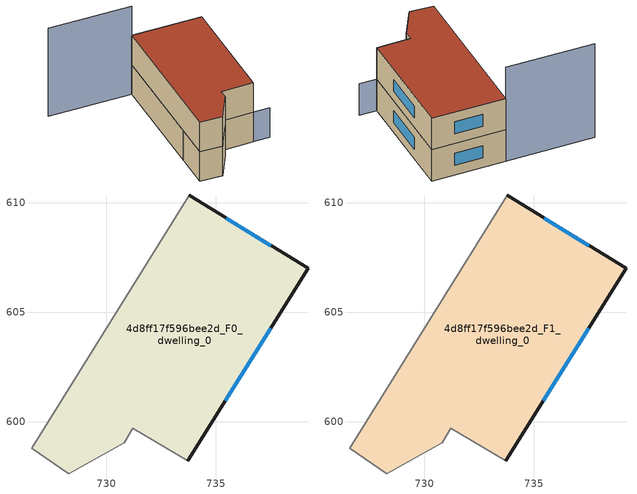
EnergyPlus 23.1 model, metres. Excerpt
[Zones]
4d8ff17f596bee2d_F0_dwelling_0
 floor ground (EU_floor_Construction): 739.22,607.01 733.72,598.21 731.2,599.7 730.82,599.04 728.28,597.62 726.58,598.78 733.78,610.35 z0
 wall outside (EU_wall_Construction): 733.72,598.21 739.22,607.01 733.78,610.35 z0:3
 wall adiabatic (EU_wall_Construction): 733.78,610.35 726.58,598.78 728.28,597.62 730.82,599.04 731.2,599.7 733.72,598.21 z0:3
 window (EU_Window_Construction): 737.52,608.05 735.47,609.31 / 735.43,600.95 737.5,604.26 z0.93:2.07
4d8ff17f596bee2d_F1_dwelling_0
 floor to 4d8ff17f596bee2d_F0_dwelling_0 (EU_floor_Construction): 739.22,607.01 733.72,598.21 731.2,599.7 730.82,599.04 728.28,597.62 726.58,598.78 733.78,610.35 z3
 wall outside (EU_wall_Construction): 733.72,598.21 739.22,607.01 733.78,610.35 z3:6
 wall adiabatic (EU_wall_Construction): 733.78,610.35 726.58,598.78 728.28,597.62 730.82,599.04 731.2,599.7 733.72,598.21 z3:6
 window (EU_Window_Construction): 737.52,608.05 735.47,609.31 / 735.43,600.95 737.5,604.26 z3.93:5.07
 roof outside (EU_roof_Construction): 733.72,598.21 739.22,607.01 733.78,610.35 726.58,598.78 728.28,597.62 730.82,599.04 731.2,599.7 z6
shading: 728.32,601.57 734.99,597.41 z0:3; 727.29,614.35 733.78,610.35 z0:9
[Building]
EU S2 Campaign: North Axis=0; Terrain=City; Solar Distribution=FullExterior
[Site:Location]
Montreal-Trudeau.Intl.AP: Latitude=45.4667; Longitude=-73.75; Time Zone=-5; Elevation=36
[SizingPeriod:WeatherFileDays]
AnnualSizingPeriod: Begin Month=1; Begin Day of Month=1; End Month=12; End Day of Month=31; Day of Week for Start Day=Monday; Use Weather File Daylight Saving Period=No; Use Weather File Rain and Snow Indicators=No
[MATERIAL]
EU_InternalMass_Material: Roughness=MediumRough; Thickness=0.1; Conductivity=1; Density=1800; Specific Heat=900; Thermal Absorptance=0.9; Solar Absorptance=0.7; Visible Absorptance=0.7
[MATERIAL:NOMASS] Roughness=MediumRough; Thermal Absorptance=0.9; Solar Absorptance=0.7; Visible Absorptance=0.7
Name | Thermal Resistance
EU_wall_NoMass; EU_floor_NoMass | 1.51479
EU_roof_NoMass | 2.84114
[WINDOWMATERIAL:SIMPLEGLAZINGSYSTEM]
EU_Window_SimpleGlazing: UFactor=3.53504; Solar Heat Gain Coefficient=0.8; Visible Transmittance=0.8
[CONSTRUCTION]
EU_wall_Construction: EU_wall_NoMass
EU_roof_Construction: EU_roof_NoMass
EU_floor_Construction: EU_floor_NoMass
EU_Window_Construction: EU_Window_SimpleGlazing
EU_InternalMass_Construction: EU_InternalMass_Material
[ZONE] Type=1; Multiplier=1; Ceiling Height=autocalculate; Floor Area=autocalculate; Part of Total Floor Area=Yes
Name | Volume
4d8ff17f596bee2d_F0_dwelling_0 | 227.768
4d8ff17f596bee2d_F1_dwelling_0 | 227.766
[INTERNALMASS] Construction=EU_InternalMass_Construction; Surface Area=75.9225
Name | Zone or ZoneList
4d8ff17f596bee2d_F0_dwelling_0_EU_InternalMass | 4d8ff17f596bee2d_F0_dwelling_0
4d8ff17f596bee2d_F1_dwelling_0_EU_InternalMass | 4d8ff17f596bee2d_F1_dwelling_0
[OTHEREQUIPMENT] Fuel Type=Electricity; Design Level Calculation Method=Watts/Area; Power per Zone Floor Area=1; Fraction Latent=0; Fraction Radiant=0; Fraction Lost=0; Carbon Dioxide Generation Rate=0; EndUse Subcategory=EU_Step8_InternalGains
Name | Zone or ZoneList or Space or SpaceList | Schedule
EU_Step8_InternalGain_4d8ff17f596bee2d_F0_dwelling_0_f000 | 4d8ff17f596bee2d_F0_dwelling_0 | EU_Step8_GainSchedule_4d8ff17f596bee2d_F0_dwelling_0_f000
EU_Step8_InternalGain_4d8ff17f596bee2d_F1_dwelling_0_f000 | 4d8ff17f596bee2d_F1_dwelling_0 | EU_Step8_GainSchedule_4d8ff17f596bee2d_F1_dwelling_0_f000
[ZONEVENTILATION:DESIGNFLOWRATE] Schedule=EU_AlwaysOn; Design Flow Rate Calculation Method=AirChanges/Hour; Air Changes per Hour=0.775154; Ventilation Type=Natural; Fan Pressure Rise=0; Fan Total Efficiency=1; Constant Term Coefficient=1; Temperature Term Coefficient=0; Velocity Term Coefficient=0; Velocity Squared Term Coefficient=0; Minimum Indoor Temperature=-100; Maximum Indoor Temperature=100; Delta Temperature=-100; Minimum Outdoor Temperature=-100; Maximum Outdoor Temperature=100; Maximum Wind Speed=40
Name | Zone or ZoneList or Space or SpaceList
EU_ConstantAir_4d8ff17f596bee2d_F0_dwelling_0 | 4d8ff17f596bee2d_F0_dwelling_0
EU_ConstantAir_4d8ff17f596bee2d_F1_dwelling_0 | 4d8ff17f596bee2d_F1_dwelling_0
[HVACTEMPLATE:THERMOSTAT] Constant Heating Setpoint=20; Constant Cooling Setpoint=50
EU_HeatOnly_4d8ff17f596bee2d_F0_dwelling_0; EU_HeatOnly_4d8ff17f596bee2d_F1_dwelling_0
[HVACTEMPLATE:ZONE:IDEALLOADSAIRSYSTEM] System Availability Schedule=EU_AlwaysOn; Maximum Heating Supply Air Temperature=50; Minimum Cooling Supply Air Temperature=13; Maximum Heating Supply Air Humidity Ratio=0.0156; Minimum Cooling Supply Air Humidity Ratio=0.0077; Heating Limit=NoLimit; Cooling Limit=NoLimit; Heating Availability Schedule=EU_AlwaysOn; Cooling Availability Schedule=EU_CoolingOff; Dehumidification Control Type=ConstantSensibleHeatRatio; Cooling Sensible Heat Ratio=0.7; Dehumidification Setpoint=60; Humidification Control Type=None; Humidification Setpoint=30; Outdoor Air Method=None; Outdoor Air Flow Rate per Person=0.00944; Outdoor Air Flow Rate per Zone Floor Area=0; Outdoor Air Flow Rate per Zone=0; Demand Controlled Ventilation Type=None; Outdoor Air Economizer Type=NoEconomizer; Heat Recovery Type=None; Sensible Heat Recovery Effectiveness=0.7; Latent Heat Recovery Effectiveness=0.65
Name | Template Thermostat
4d8ff17f596bee2d_F0_dwelling_0 | EU_HeatOnly_4d8ff17f596bee2d_F0_dwelling_0
4d8ff17f596bee2d_F1_dwelling_0 | EU_HeatOnly_4d8ff17f596bee2d_F1_dwelling_0
[SIZING:ZONE] Zone Cooling Design Supply Air Temperature Input Method=SupplyAirTemperature; Zone Cooling Design Supply Air Temperature=13; Zone Heating Design Supply Air Temperature Input Method=SupplyAirTemperature; Zone Heating Design Supply Air Temperature=50; Zone Cooling Design Supply Air Humidity Ratio=0.008; Zone Heating Design Supply Air Humidity Ratio=0.008; Cooling Design Air Flow Method=DesignDay; Cooling Design Air Flow Rate=0; Cooling Minimum Air Flow per Zone Floor Area=0.000762; Cooling Minimum Air Flow=0; Cooling Minimum Air Flow Fraction=0.2; Heating Design Air Flow Method=DesignDay; Heating Design Air Flow Rate=0; Heating Maximum Air Flow per Zone Floor Area=0.002032; Heating Maximum Air Flow=0.141576; Heating Maximum Air Flow Fraction=0.3; Account for Dedicated Outdoor Air System=No; Dedicated Outdoor Air System Control Strategy=NeutralSupplyAir; Dedicated Outdoor Air Low Setpoint Temperature for Design=autosize; Dedicated Outdoor Air High Setpoint Temperature for Design=autosize; Zone Load Sizing Method=Sensible Load Only No Latent Load; Zone Latent Cooling Design Supply Air Humidity Ratio Input Method=HumidityRatioDifference; Zone Cooling Design Supply Air Humidity Ratio Difference=0.005; Zone Latent Heating Design Supply Air Humidity Ratio Input Method=HumidityRatioDifference; Zone Humidification Design Supply Air Humidity Ratio Difference=0.005
4d8ff17f596bee2d_F0_dwelling_0; 4d8ff17f596bee2d_F1_dwelling_0
[SCHEDULE:CONSTANT]
Name | Hourly Value
EU_AlwaysOn | 1
EU_CoolingOff | 0
[SCHEDULE:FILE] Column Number=1; Rows to Skip at Top=0; Number of Hours of Data=8760; Column Separator=Comma; Interpolate to Timestep=No; Minutes per Item=60; Adjust Schedule for Daylight Savings=Yes
Name | File
EU_Step8_GainSchedule_4d8ff17f596bee2d_F0_dwelling_0_f000 | ../../schedules/4d8ff17f596bee2d/4d8ff17f596bee2d_F0_dwelling_0_f000_gain.csv
EU_Step8_GainSchedule_4d8ff17f596bee2d_F1_dwelling_0_f000 | ../../schedules/4d8ff17f596bee2d/4d8ff17f596bee2d_F1_dwelling_0_f000_gain.csv
